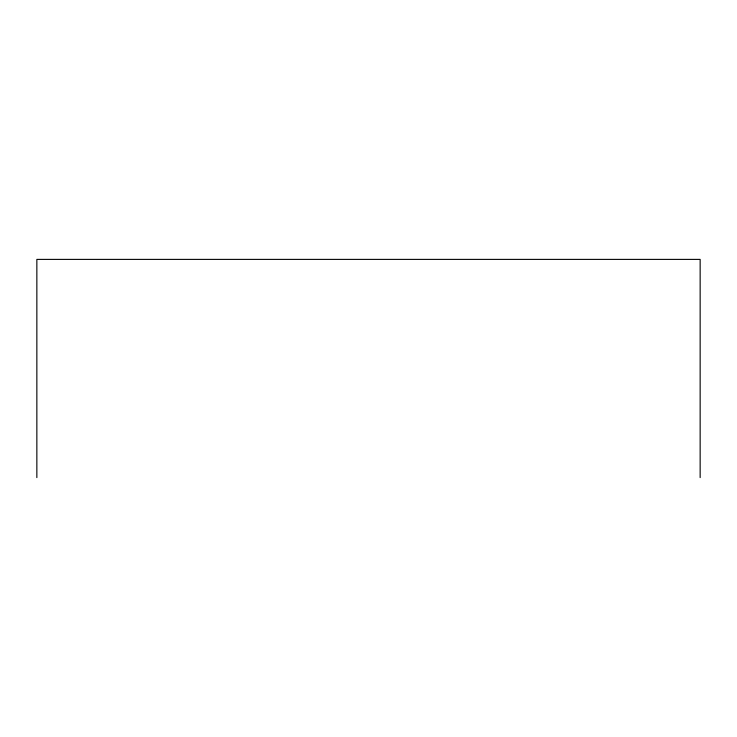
<?xml version="1.0" encoding="UTF-8"?>
<svg xmlns="http://www.w3.org/2000/svg" width="737" height="737" viewBox="0 0 737 737"><rect width="100%" height="100%" fill="white"/><g stroke="black" fill="none" stroke-linecap="round" stroke-linejoin="round"><path stroke-width="1.11" d="M700.15 477.604L700.15 259.396L36.85 259.396L36.85 477.604"/></g></svg>
